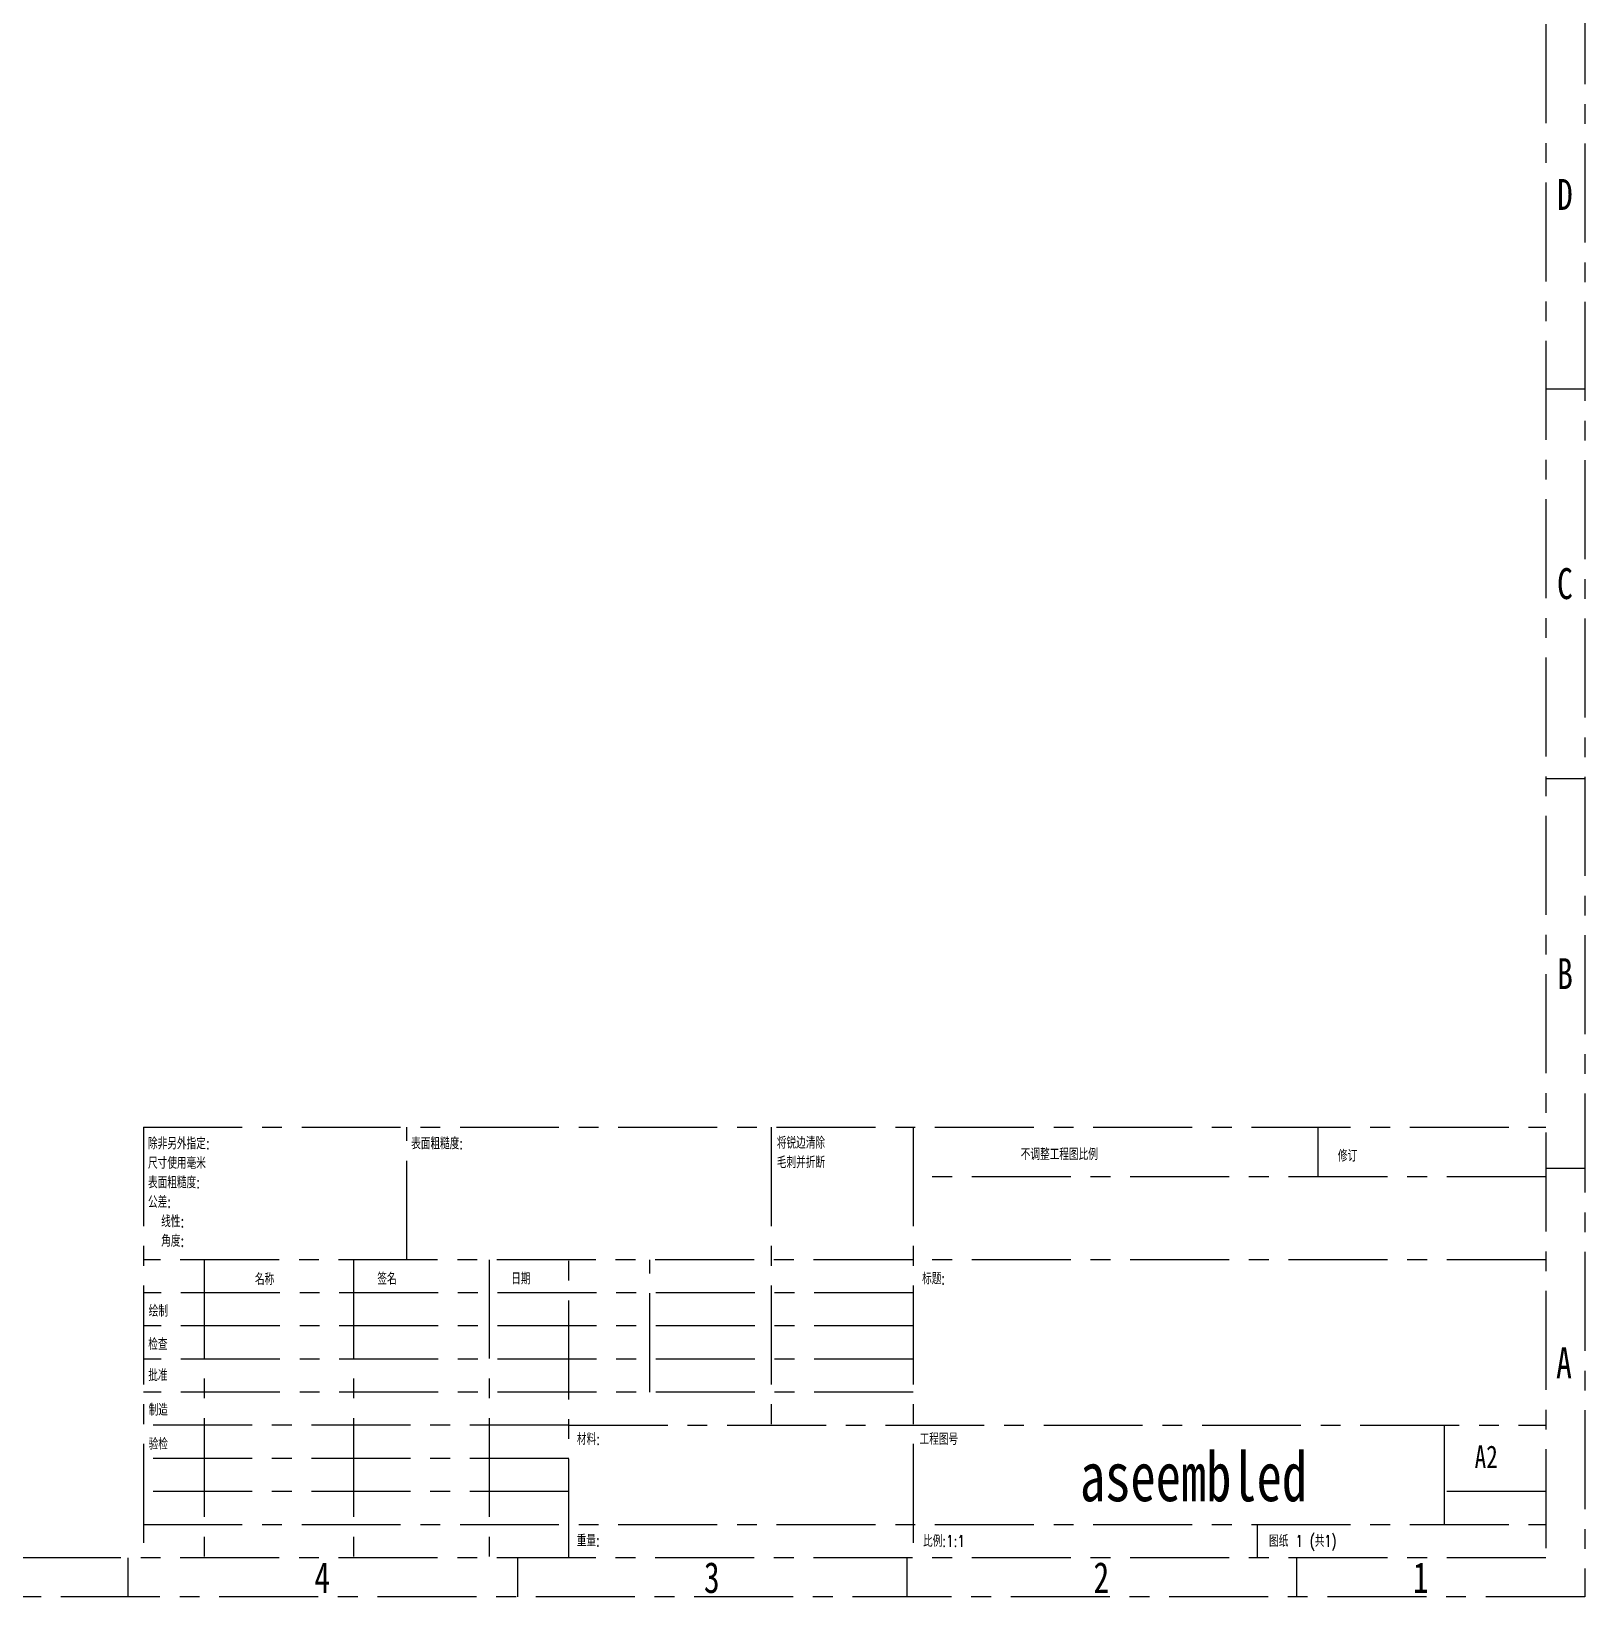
# Model space of a CAD drawing. Header units: millimetres. Extents: x 15 to 589, y 5 to 415.
# Drawn here: x 389.6 to 589, y 5 to 205.9 of the extents above; entities that cross this region are included whole.
import ezdxf

# ---------------------------------------------------------------- set-up
doc = ezdxf.new("R2010")
doc.units = ezdxf.units.MM
doc.linetypes.add('CENTERX2', pattern=[20.32, 12.7, -2.54, 2.54, -2.54])
doc.linetypes.add('HIDDEN', pattern=[1.905, 1.27, -0.635])
doc.layers.add('文字', color=10, linetype='HIDDEN')
doc.layers.add('草图标线', color=50, linetype='CENTERX2')
doc.styles.add('SLDTEXTSTYLE0', font='TXT', dxfattribs={"width": 0.75})
doc.styles.add('SLDTEXTSTYLE1', font='TXT', dxfattribs={"width": 0.75, "bigfont": 'bigfont'})
doc.styles.add('SLDTEXTSTYLE2', font='TXT', dxfattribs={"width": 0.694444, "bigfont": 'bigfont'})

# ---------------------------------------------------------------- blocks, each defined once
blk = doc.blocks.new('SW_NOTE_0')
at = {"layer": '文字', "color": 0, "char_height": 1.5, "attachment_point": 1, "style": 'SLDTEXTSTYLE1'}
for s, insert in [('除非另外指定:', (0, 1.93)), ('尺寸使用毫米', (0, -0.57)), ('表面粗糙度:', (0, -3.07)), ('公差:', (0, -5.57)), ('线性:', (1.69, -8.07)), ('角度:', (1.69, -10.57))]:
    blk.add_mtext(s, dxfattribs=dict(at, insert=insert))
blk = doc.blocks.new('SW_NOTE_1')
at = {"layer": '文字', "color": 0, "char_height": 1.5, "attachment_point": 1, "style": 'SLDTEXTSTYLE1'}
for s, insert in [('将锐边清除', (0, 1.93)), ('毛刺并折断', (0, -0.57))]:
    blk.add_mtext(s, dxfattribs=dict(at, insert=insert))

msp = doc.modelspace()

# ---------------------------------------------------------------- linework, layer by layer
at = {"layer": '草图标线'}
for p, q in [((589, 415), (589, 5)), ((584, 410), (584, 10)), ((584, 160), (589, 160)), ((584, 110), (589, 110)), ((404, 65.25), (584, 65.25)), ((404, 65.25), (404, 10)), ((437.8, 48.25), (437.8, 65.25)), ((484.6, 65.25), (484.6, 27)), ((502.8, 65.25), (502.8, 10)), ((554.8, 58.875), (554.8, 65.25)), ((584, 58.875), (502.8, 58.875)), ((584, 60), (589, 60)), ((584, 48.25), (404, 48.25)), ((411.8, 48.25), (411.8, 10)), ((430.991, 48.25), (430.991, 10)), ((448.399, 48.25), (448.399, 10)), ((458.6, 10), (458.6, 48.25)), ((469, 31.25), (469, 48.25)), ((502.8, 44), (404, 44)), ((502.8, 39.75), (404, 39.75)), ((502.8, 35.5), (404, 35.5)), ((502.8, 31.25), (404, 31.25)), ((458.6, 27), (404, 27)), ((458.6, 27), (584, 27)), ((571, 14.25), (571, 27)), ((458.6, 22.75), (404, 22.75)), ((458.6, 18.5), (404, 18.5)), ((584, 18.5), (571, 18.5)), ((404, 14.25), (584, 14.25)), ((547, 10), (547, 14.25)), ((584, 10), (20, 10)), ((402, 10), (402, 5)), ((452, 10), (452, 5)), ((502, 10), (502, 5)), ((552, 10), (552, 5)), ((589, 5), (15, 5))]:
    msp.add_line(p, q, dxfattribs=at)

# ---------------------------------------------------------------- block references
at = {"layer": '文字'}
for name, p in [('SW_NOTE_0', (404.594, 61.987)), ('SW_NOTE_1', (485.309, 62.069))]:
    msp.add_blockref(name, p, dxfattribs=at)

# ---------------------------------------------------------------- texts
for s, insert, char_height, attachment_point, style in [('D', (586.453, 186.946), 3.969, 2, 'SLDTEXTSTYLE0'), ('C', (586.459, 137.003), 3.969, 2, 'SLDTEXTSTYLE0'), ('B', (586.471, 86.946), 3.969, 2, 'SLDTEXTSTYLE0'), ('表面粗糙度:', (438.371, 63.919), 1.5, 1, 'SLDTEXTSTYLE1'), ('不调整工程图比例', (516.615, 62.533), 1.5, 1, 'SLDTEXTSTYLE1'), ('修订', (557.328, 62.335), 1.5, 1, 'SLDTEXTSTYLE1'), ('名称', (418.322, 46.501), 1.5, 1, 'SLDTEXTSTYLE1'), ('签名', (434.034, 46.562), 1.5, 1, 'SLDTEXTSTYLE1'), ('日期', (451.215, 46.576), 1.5, 1, 'SLDTEXTSTYLE1'), ('标题:', (503.956, 46.576), 1.5, 1, 'SLDTEXTSTYLE1'), ('绘制', (404.685, 42.43), 1.5, 1, 'SLDTEXTSTYLE1'), ('检查', (404.624, 38.154), 1.5, 1, 'SLDTEXTSTYLE1'), ('A', (586.34, 37.003), 3.969, 2, 'SLDTEXTSTYLE0'), ('批准', (404.622, 34.177), 1.5, 1, 'SLDTEXTSTYLE1'), ('制造', (404.682, 29.734), 1.5, 1, 'SLDTEXTSTYLE1'), ('材料:', (459.646, 25.986), 1.5, 1, 'SLDTEXTSTYLE1'), ('验检', (404.677, 25.35), 1.5, 1, 'SLDTEXTSTYLE1'), ('工程图号', (503.629, 25.986), 1.5, 1, 'SLDTEXTSTYLE1'), ('A2', (574.871, 24.406), 2.9104, 1, 'SLDTEXTSTYLE0'), ('aseembled', (538.789, 23.607), 6.35, 2, 'SLDTEXTSTYLE0'), ('重量:', (459.618, 12.949), 1.4986, 1, 'SLDTEXTSTYLE1'), ('比例:1:1', (504.074, 12.9), 1.5, 1, 'SLDTEXTSTYLE1'), ('图纸 1 (共1)', (548.478, 12.9), 1.5, 1, 'SLDTEXTSTYLE2'), ('4', (426.96, 9.446), 3.969, 2, 'SLDTEXTSTYLE0'), ('3', (476.96, 9.446), 3.969, 2, 'SLDTEXTSTYLE0'), ('2', (526.96, 9.446), 3.969, 2, 'SLDTEXTSTYLE0'), ('1', (567.96, 9.446), 3.969, 2, 'SLDTEXTSTYLE0')]:
    msp.add_mtext(s, dxfattribs=dict(at, insert=insert, char_height=char_height, attachment_point=attachment_point, style=style))

doc.saveas('drawing.dxf')
